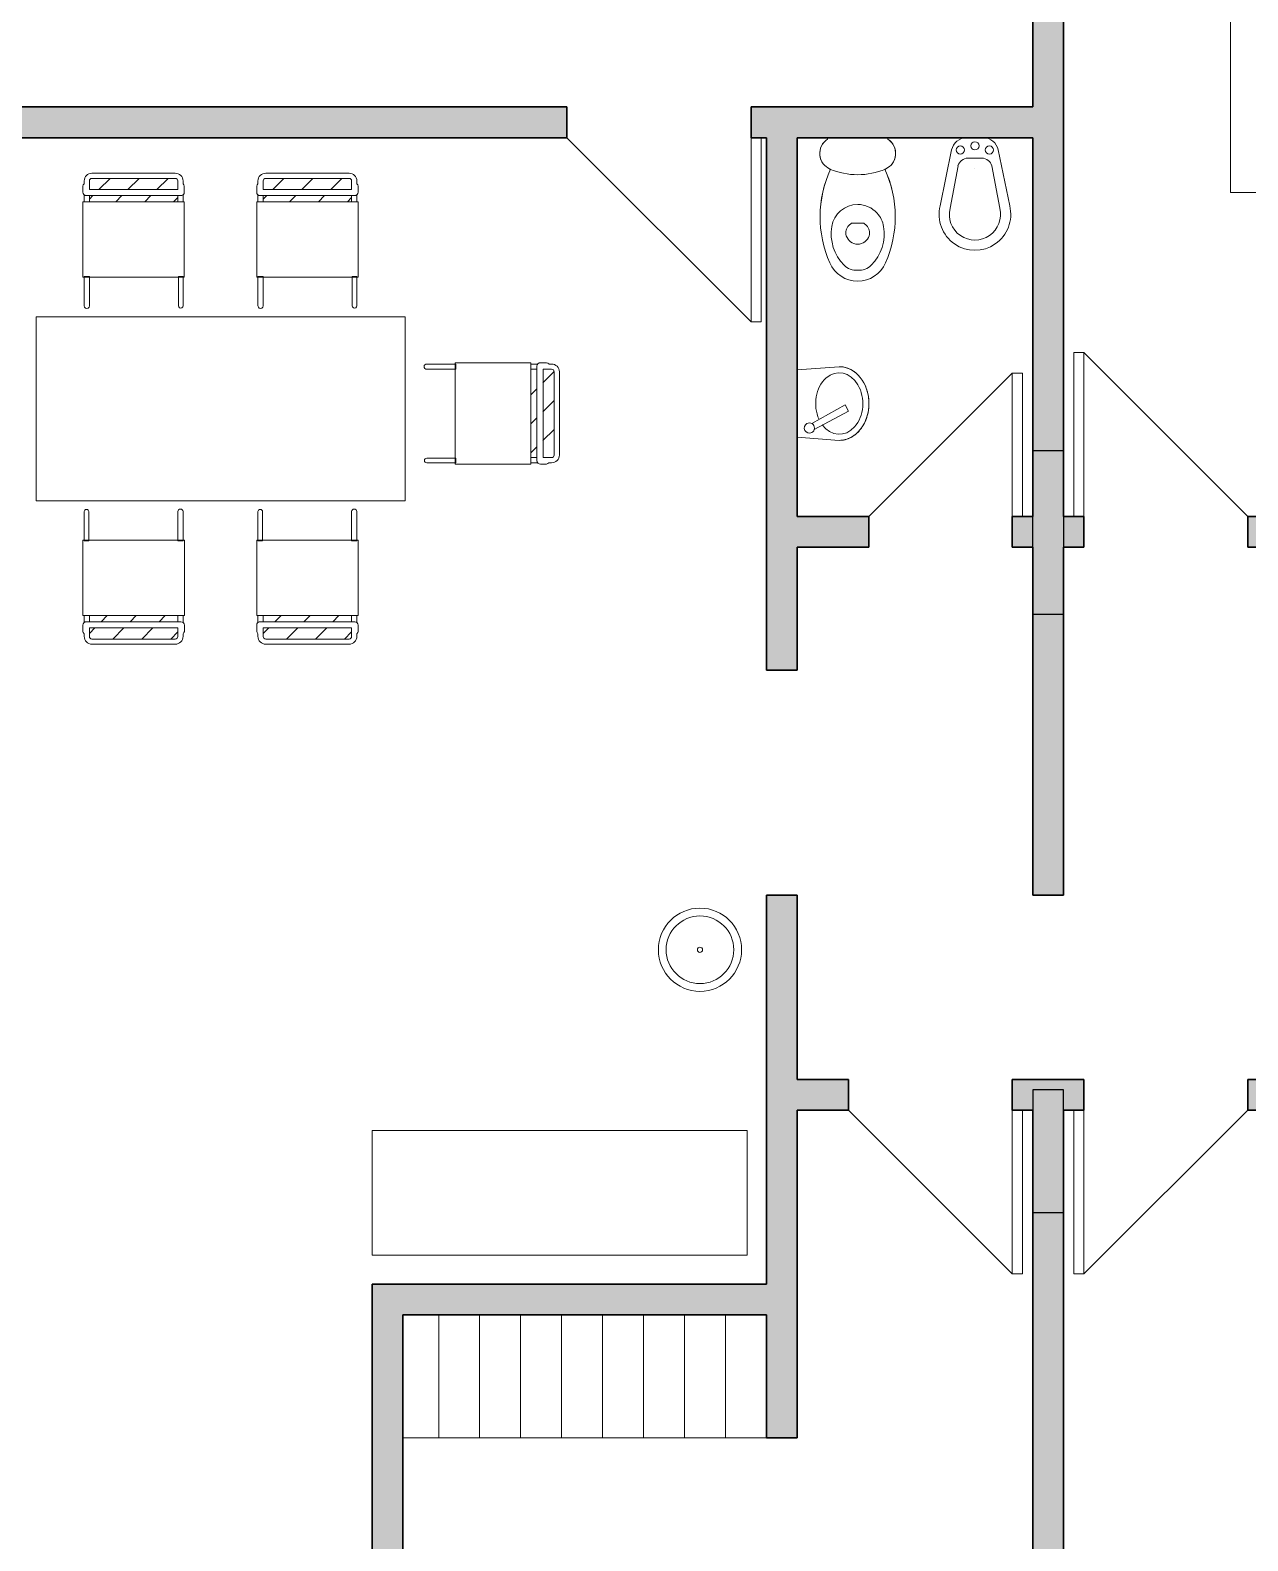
# Model space of a CAD drawing. Header units: metres. Extents: x 42 to 294, y -52 to 32.
# Drawn here: x 67.95 to 73.89, y -15.66 to -8.28 of the extents above; entities that cross this region are included whole.
import ezdxf

# ---------------------------------------------------------------- set-up
doc = ezdxf.new("R2010")
doc.units = ezdxf.units.M
doc.header["$LTSCALE"] = 0.15
doc.layers.get('0').update_dxf_attribs({"lineweight": 20})
for name, color, linetype, lineweight in [('A-DOORSYM', 1, 'Continuous', 9), ('A-FLORPAM', 8, 'Continuous', 9), ('A-WALL', 2, 'Continuous', 30), ('E-LITEEQM', 4, 'Continuous', 9), ('I-DETLFUM', 2, 'Continuous', 9), ('P-SANRFIM', 6, 'Continuous', 9)]:
    doc.layers.add(name, color=color, linetype=linetype, lineweight=lineweight)
doc.layers.add('Hatch', color=8, linetype='Continuous')
doc.layers.add('MUROS', color=11, linetype='Continuous')
pattern_1 = [(45, (71.28065, -13.41981), (-0.0707107, 0.0707107), [])]

# ---------------------------------------------------------------- blocks, each defined once
blk = doc.blocks.new('Puerta de 1 hoja - 90 x 210 cm-89-04 Tercer piso')
at = {"layer": 'A-DOORSYM', "lineweight": 13}
for p, q in [((0.7169, -0.975), (-0.1831, -0.075)), ((0.7169, -0.975), (-0.1831, -0.075)), ((0.7169, -0.075), (0.7169, -0.975))]:
    blk.add_line(p, q, dxfattribs=at)
blk = doc.blocks.new('Puerta de 1 hoja - 70x210 cm-114-04 Tercer piso')
at = {"layer": 'A-DOORSYM', "lineweight": 13}
for p, q in [((0.6169, 0.775), (-0.0831, 0.075)), ((0.6169, 0.775), (-0.0831, 0.075)), ((0.6169, 0.075), (0.6169, 0.775))]:
    blk.add_line(p, q, dxfattribs=at)
blk = doc.blocks.new('Puerta de 1 hoja - 80 x 210 cm-113-04 Tercer piso')
at = {"layer": 'A-DOORSYM', "lineweight": 13}
for p, q in [((0.6669, -0.875), (-0.1331, -0.075)), ((0.6669, -0.875), (-0.1331, -0.075)), ((0.6669, -0.075), (0.6669, -0.875))]:
    blk.add_line(p, q, dxfattribs=at)
blk = doc.blocks.new('Puerta de 1 hoja - 80 x 210 cm-84-04 Tercer piso')
at = {"layer": 'A-DOORSYM', "lineweight": 13}
for p, q in [((0.6669, 0.875), (-0.1331, 0.075)), ((0.6669, 0.875), (-0.1331, 0.075)), ((0.6669, 0.075), (0.6669, 0.875))]:
    blk.add_line(p, q, dxfattribs=at)
blk = doc.blocks.new('Puerta de 1 hoja - 80 x 210 cm-75-04 Tercer piso')
at = {"layer": 'A-DOORSYM', "lineweight": 13}
for p, q in [((0.6669, -0.875), (-0.1331, -0.075)), ((0.6669, -0.875), (-0.1331, -0.075)), ((0.6669, -0.075), (0.6669, -0.875))]:
    blk.add_line(p, q, dxfattribs=at)
blk = doc.blocks.new('WC w Cistern _5_ - 540 x 360mm-46-04 Tercer piso')
at = {"layer": 'P-SANRFIM'}
for p, q in [((-0.1469, -0.0015), (-0.1469, -0.0089)), ((-0.1469, -0.0015), (-0.1469, -0.0089)), ((0.1469, -0.0089), (0.1469, -0.0015)), ((0.1469, -0.0089), (0.1469, -0.0015)), ((-0.0431, -0.4306), (-0.0308, -0.4182)), ((-0.0308, -0.4182), (0.0308, -0.4182)), ((0.0308, -0.4182), (0.0431, -0.4306))]:
    blk.add_line(p, q, dxfattribs=at)
for centre, radius, start, end in [((-0.1028, -0.0787), 0.0825, 122.27446, 248.81924), ((-0.1028, -0.0787), 0.0825, 122.27446, 246.87823), ((0.1028, -0.0787), 0.0825, 291.18076, 57.72554), ((0.1028, -0.0787), 0.0825, 293.12177, 57.72554), ((0.375, -0.3882), 0.5584, 155.35449, 203.79689), ((0.375, -0.3882), 0.5584, 155.39027, 203.79689), ((0, 0.1621), 0.3443, 246.87823, 293.12177), ((-0.375, -0.3882), 0.5584, 336.20311, 24.64551), ((-0.375, -0.3882), 0.5584, 336.20311, 24.60973), ((0, -0.4559), 0.1282, 89.99847, 170.90608), ((0, -0.4559), 0.1282, 42.44528, 90.00153), ((0.0905, -0.4704), 0.2199, 170.90608, 224.39736), ((-0.0078, -0.4659), 0.05, 135, 197.18646), ((0.0078, -0.4659), 0.05, 342.81705, 45), ((-0.0905, -0.4704), 0.2199, 315.60264, 9.09392), ((0, -0.4559), 0.1282, 9.09392, 42.44528), ((0, -0.4635), 0.0581, 197.18646, 342.81705), ((0.0014, -0.553), 0.15, 203.79689, 269.46886), ((0.0014, -0.553), 0.15, 203.79689, 269.46886), ((-0.0083, -0.5671), 0.0816, 224.39736, 275.83548), ((-0.0014, -0.553), 0.15, 270.53114, 336.20311), ((-0.0014, -0.553), 0.15, 270.53114, 336.20311), ((0.0083, -0.5671), 0.0816, 264.16452, 315.60264)]:
    blk.add_arc(centre, radius, start, end, dxfattribs=at)
blk = doc.blocks.new('Basin - Small - Basin - Small-45-04 Tercer piso')
at = {"layer": 'P-SANRFIM'}
for p, q in [((0.0071, 0.2333), (0.0377, 0.2503)), ((0.0973, 0.0706), (0.0071, 0.2333)), ((0.0377, 0.2503), (0.1268, 0.083)), ((-0.18, 0.205), (-0.165, 0)), ((-0.165, 0), (-0.18, 0.205)), ((0.165, 0), (0.18, 0.205)), ((0.18, 0.205), (0.165, 0)), ((-0.165, 0), (0.165, 0)), ((0.165, 0), (-0.165, 0))]:
    blk.add_line(p, q, dxfattribs=at)
for start, end in [(28, 208), (208, 28)]:
    blk.add_arc((0.1195, 0.059), 0.025, start, end, dxfattribs=at)
for major_axis, ratio, start_param, end_param in [((-0.18, 0), 0.805556, 3.141593, 6.283185), ((0.15, 0), 0.766667, 5.476019, 11.537553)]:
    blk.add_ellipse((0, 0.205), major_axis=major_axis, ratio=ratio, start_param=start_param, end_param=end_param, dxfattribs=at)
at = {"layer": 'P-SANRFIM', "start_tangent": (-0.003421, 0.999994), "end_tangent": (-0.003421, -0.999994)}
blk.add_spline([(0.18, 0.205), (0.1788, 0.2213), (0.1755, 0.2373), (0.1699, 0.2529), (0.1663, 0.2605), (0.1622, 0.2679), (0.1576, 0.2751), (0.1524, 0.2821), (0.1468, 0.2889), (0.1407, 0.2954), (0.1342, 0.3016), (0.1273, 0.3075), (0.1199, 0.3131), (0.1122, 0.3184), (0.1042, 0.3232), (0.0958, 0.3278), (0.087, 0.3319), (0.0781, 0.3356), (0.0689, 0.3389), (0.0594, 0.3419), (0.0498, 0.3443), (0.0401, 0.3464), (0.0302, 0.3479), (0.0202, 0.3491), (0.0101, 0.3498), (0, 0.35), (-0.0101, 0.3498), (-0.0202, 0.3491), (-0.0302, 0.3479), (-0.0401, 0.3464), (-0.0546, 0.3432), (-0.0689, 0.3389), (-0.0826, 0.3338), (-0.0958, 0.3278), (-0.1083, 0.3208), (-0.1199, 0.3131), (-0.1308, 0.3046), (-0.1407, 0.2954), (-0.1496, 0.2856), (-0.1576, 0.2751), (-0.1643, 0.2642), (-0.1699, 0.2529), (-0.1743, 0.2412), (-0.1774, 0.2294), (-0.18, 0.205)], degree=3, dxfattribs=at)
blk = doc.blocks.new('Puerta de 1 hoja - 90 x 210 cm-70-02 Primer piso')
at = {"layer": 'A-DOORSYM', "lineweight": 13}
for p, q in [((0.7169, -0.975), (-0.1831, -0.075)), ((0.7169, -0.975), (-0.1831, -0.075)), ((0.7169, -0.075), (0.7169, -0.975))]:
    blk.add_line(p, q, dxfattribs=at)
blk = doc.blocks.new('Puerta de 1 hoja - 70x210 cm-65-02 Primer piso')
at = {"layer": 'A-DOORSYM', "lineweight": 13}
for p, q in [((0.6169, 0.775), (-0.0831, 0.075)), ((0.6169, 0.775), (-0.0831, 0.075)), ((0.6169, 0.075), (0.6169, 0.775))]:
    blk.add_line(p, q, dxfattribs=at)
blk = doc.blocks.new('Puerta de 1 hoja - 80 x 210 cm-64-02 Primer piso')
at = {"layer": 'A-DOORSYM', "lineweight": 13}
for p, q in [((0.6669, -0.875), (-0.1331, -0.075)), ((0.6669, -0.875), (-0.1331, -0.075)), ((0.6669, -0.075), (0.6669, -0.875))]:
    blk.add_line(p, q, dxfattribs=at)
blk = doc.blocks.new('Puerta de 1 hoja - 80 x 210 cm-63-02 Primer piso')
at = {"layer": 'A-DOORSYM', "lineweight": 13}
for p, q in [((0.6669, 0.875), (-0.1331, 0.075)), ((0.6669, 0.875), (-0.1331, 0.075)), ((0.6669, 0.075), (0.6669, 0.875))]:
    blk.add_line(p, q, dxfattribs=at)
blk = doc.blocks.new('Puerta de 1 hoja - 80 x 210 cm-11-02 Primer piso')
at = {"layer": 'A-DOORSYM', "lineweight": 13}
for p, q in [((0.6669, -0.875), (-0.1331, -0.075)), ((0.6669, -0.875), (-0.1331, -0.075)), ((0.6669, -0.075), (0.6669, -0.875))]:
    blk.add_line(p, q, dxfattribs=at)
blk = doc.blocks.new('Table - Dining _1_ - 900 x 1800mm-78-02 Primer piso')
at = {"layer": 'I-DETLFUM'}
for p, q in [((0.9183, 0.5452), (-0.8817, 0.5452)), ((-0.8817, 0.5452), (-0.8817, -0.3548)), ((-0.8817, -0.3548), (-0.8817, 0.5452)), ((-0.8817, 0.5452), (0.9183, 0.5452)), ((0.9183, -0.3548), (0.9183, 0.5452)), ((0.9183, 0.5452), (0.9183, -0.3548)), ((-0.8817, -0.3548), (0.9183, -0.3548)), ((0.9183, -0.3548), (-0.8817, -0.3548))]:
    blk.add_line(p, q, dxfattribs=at)
blk = doc.blocks.new('Chair - Kinder - Chair - Kinder-79-02 Primer piso')
at = {"layer": 'I-DETLFUM'}
for p, q in [((-0.2516, 0.3459), (-0.2516, 0.2032)), ((-0.2295, 0.2032), (-0.2295, 0.3459)), ((0.2056, 0.3459), (0.2056, 0.2032)), ((0.231, 0.2032), (0.231, 0.3459)), ((0.2374, 0.2062), (-0.2579, 0.2062)), ((-0.2579, 0.2062), (-0.2579, -0.1621)), ((-0.2516, 0.2032), (-0.2295, 0.2032)), ((0.2056, 0.2032), (0.231, 0.2032)), ((0.2374, -0.1621), (0.2374, 0.2062)), ((-0.2579, -0.1621), (0.2374, -0.1621)), ((-0.2579, -0.2093), (-0.2579, -0.2391)), ((-0.2262, -0.1621), (-0.2516, -0.1621)), ((-0.2516, -0.1621), (-0.2516, -0.196)), ((0.2209, -0.1922), (-0.2414, -0.1922)), ((-0.2407, -0.1921), (-0.2306, -0.1922)), ((-0.2262, -0.1922), (-0.2262, -0.1621)), ((0.231, -0.1621), (0.2056, -0.1621)), ((0.2056, -0.1621), (0.2056, -0.1922)), ((0.231, -0.196), (0.231, -0.1621)), ((0.2374, -0.2391), (0.2374, -0.2093)), ((-0.2516, -0.2504), (-0.2516, -0.2637)), ((-0.2262, -0.222), (0.2056, -0.222)), ((-0.2262, -0.2637), (-0.2262, -0.222)), ((0.1929, -0.2764), (-0.2135, -0.2764)), ((0.2056, -0.222), (0.2056, -0.2637)), ((0.231, -0.2637), (0.231, -0.2504)), ((-0.2135, -0.3018), (0.1929, -0.3018))]:
    blk.add_line(p, q, dxfattribs=at)
for centre, radius, start, end in [((-0.2405, 0.3459), 0.0111, 360, 180), ((0.2183, 0.3459), 0.0127, 360, 180), ((-0.2408, -0.2093), 0.0171, 92.12676, 180), ((-0.2408, -0.2093), 0.0171, 89.54652, 128.9719), ((0.2203, -0.2093), 0.0171, 360, 87.87324), ((0.2203, -0.2093), 0.0171, 51.0281, 87.87324), ((-0.239, -0.2359), 0.0192, 189.54628, 229.07642), ((-0.2135, -0.2637), 0.0381, 180, 270), ((-0.2135, -0.2637), 0.0127, 180, 270), ((0.1929, -0.2637), 0.0381, 270, 360), ((0.1929, -0.2637), 0.0127, 270, 360), ((0.2185, -0.2359), 0.0192, 310.92358, 350.45372)]:
    blk.add_arc(centre, radius, start, end, dxfattribs=at)
blk = doc.blocks.new('Chair - Kinder - Chair - Kinder-80-02 Primer piso')
at = {"layer": 'I-DETLFUM'}
for p, q in [((-0.2516, 0.3459), (-0.2516, 0.2032)), ((-0.2295, 0.2032), (-0.2295, 0.3459)), ((0.2056, 0.3459), (0.2056, 0.2032)), ((0.231, 0.2032), (0.231, 0.3459)), ((0.2374, 0.2062), (-0.2579, 0.2062)), ((-0.2579, 0.2062), (-0.2579, -0.1621)), ((-0.2516, 0.2032), (-0.2295, 0.2032)), ((0.2056, 0.2032), (0.231, 0.2032)), ((0.2374, -0.1621), (0.2374, 0.2062)), ((-0.2579, -0.1621), (0.2374, -0.1621)), ((-0.2579, -0.2093), (-0.2579, -0.2391)), ((-0.2262, -0.1621), (-0.2516, -0.1621)), ((-0.2516, -0.1621), (-0.2516, -0.196)), ((0.2209, -0.1922), (-0.2414, -0.1922)), ((-0.2407, -0.1921), (-0.2306, -0.1922)), ((-0.2262, -0.1922), (-0.2262, -0.1621)), ((0.231, -0.1621), (0.2056, -0.1621)), ((0.2056, -0.1621), (0.2056, -0.1922)), ((0.231, -0.196), (0.231, -0.1621)), ((0.2374, -0.2391), (0.2374, -0.2093)), ((-0.2516, -0.2504), (-0.2516, -0.2637)), ((-0.2262, -0.222), (0.2056, -0.222)), ((-0.2262, -0.2637), (-0.2262, -0.222)), ((0.1929, -0.2764), (-0.2135, -0.2764)), ((0.2056, -0.222), (0.2056, -0.2637)), ((0.231, -0.2637), (0.231, -0.2504)), ((-0.2135, -0.3018), (0.1929, -0.3018))]:
    blk.add_line(p, q, dxfattribs=at)
for centre, radius, start, end in [((-0.2405, 0.3459), 0.0111, 360, 180), ((0.2183, 0.3459), 0.0127, 360, 180), ((-0.2408, -0.2093), 0.0171, 92.12676, 180), ((-0.2408, -0.2093), 0.0171, 89.54652, 128.9719), ((0.2203, -0.2093), 0.0171, 360, 87.87324), ((0.2203, -0.2093), 0.0171, 51.0281, 87.87324), ((-0.239, -0.2359), 0.0192, 189.54628, 229.07642), ((-0.2135, -0.2637), 0.0381, 180, 270), ((-0.2135, -0.2637), 0.0127, 180, 270), ((0.1929, -0.2637), 0.0381, 270, 360), ((0.1929, -0.2637), 0.0127, 270, 360), ((0.2185, -0.2359), 0.0192, 310.92358, 350.45372)]:
    blk.add_arc(centre, radius, start, end, dxfattribs=at)
blk = doc.blocks.new('Chair - Kinder - Chair - Kinder-81-02 Primer piso')
at = {"layer": 'I-DETLFUM'}
for p, q in [((-0.2516, 0.3459), (-0.2516, 0.2032)), ((-0.2295, 0.2032), (-0.2295, 0.3459)), ((0.2056, 0.3459), (0.2056, 0.2032)), ((0.231, 0.2032), (0.231, 0.3459)), ((0.2374, 0.2062), (-0.2579, 0.2062)), ((-0.2579, 0.2062), (-0.2579, -0.1621)), ((-0.2516, 0.2032), (-0.2295, 0.2032)), ((0.2056, 0.2032), (0.231, 0.2032)), ((0.2374, -0.1621), (0.2374, 0.2062)), ((-0.2579, -0.1621), (0.2374, -0.1621)), ((-0.2579, -0.2093), (-0.2579, -0.2391)), ((-0.2262, -0.1621), (-0.2516, -0.1621)), ((-0.2516, -0.1621), (-0.2516, -0.196)), ((0.2209, -0.1922), (-0.2414, -0.1922)), ((-0.2407, -0.1921), (-0.2306, -0.1922)), ((-0.2262, -0.1922), (-0.2262, -0.1621)), ((0.231, -0.1621), (0.2056, -0.1621)), ((0.2056, -0.1621), (0.2056, -0.1922)), ((0.231, -0.196), (0.231, -0.1621)), ((0.2374, -0.2391), (0.2374, -0.2093)), ((-0.2516, -0.2504), (-0.2516, -0.2637)), ((-0.2262, -0.222), (0.2056, -0.222)), ((-0.2262, -0.2637), (-0.2262, -0.222)), ((0.1929, -0.2764), (-0.2135, -0.2764)), ((0.2056, -0.222), (0.2056, -0.2637)), ((0.231, -0.2637), (0.231, -0.2504)), ((-0.2135, -0.3018), (0.1929, -0.3018))]:
    blk.add_line(p, q, dxfattribs=at)
for centre, radius, start, end in [((-0.2405, 0.3459), 0.0111, 360, 180), ((0.2183, 0.3459), 0.0127, 360, 180), ((-0.2408, -0.2093), 0.0171, 92.12676, 180), ((-0.2408, -0.2093), 0.0171, 89.54652, 128.9719), ((0.2203, -0.2093), 0.0171, 360, 87.87324), ((0.2203, -0.2093), 0.0171, 51.0281, 87.87324), ((-0.239, -0.2359), 0.0192, 189.54628, 229.07642), ((-0.2135, -0.2637), 0.0381, 180, 270), ((-0.2135, -0.2637), 0.0127, 180, 270), ((0.1929, -0.2637), 0.0381, 270, 360), ((0.1929, -0.2637), 0.0127, 270, 360), ((0.2185, -0.2359), 0.0192, 310.92358, 350.45372)]:
    blk.add_arc(centre, radius, start, end, dxfattribs=at)
blk = doc.blocks.new('Chair - Kinder - Chair - Kinder-82-02 Primer piso')
at = {"layer": 'I-DETLFUM'}
for p, q in [((-0.2516, 0.3459), (-0.2516, 0.2032)), ((-0.2295, 0.2032), (-0.2295, 0.3459)), ((0.2056, 0.3459), (0.2056, 0.2032)), ((0.231, 0.2032), (0.231, 0.3459)), ((0.2374, 0.2062), (-0.2579, 0.2062)), ((-0.2579, 0.2062), (-0.2579, -0.1621)), ((-0.2516, 0.2032), (-0.2295, 0.2032)), ((0.2056, 0.2032), (0.231, 0.2032)), ((0.2374, -0.1621), (0.2374, 0.2062)), ((-0.2579, -0.1621), (0.2374, -0.1621)), ((-0.2579, -0.2093), (-0.2579, -0.2391)), ((-0.2262, -0.1621), (-0.2516, -0.1621)), ((-0.2516, -0.1621), (-0.2516, -0.196)), ((0.2209, -0.1922), (-0.2414, -0.1922)), ((-0.2407, -0.1921), (-0.2306, -0.1922)), ((-0.2262, -0.1922), (-0.2262, -0.1621)), ((0.231, -0.1621), (0.2056, -0.1621)), ((0.2056, -0.1621), (0.2056, -0.1922)), ((0.231, -0.196), (0.231, -0.1621)), ((0.2374, -0.2391), (0.2374, -0.2093)), ((-0.2516, -0.2504), (-0.2516, -0.2637)), ((-0.2262, -0.222), (0.2056, -0.222)), ((-0.2262, -0.2637), (-0.2262, -0.222)), ((0.1929, -0.2764), (-0.2135, -0.2764)), ((0.2056, -0.222), (0.2056, -0.2637)), ((0.231, -0.2637), (0.231, -0.2504)), ((-0.2135, -0.3018), (0.1929, -0.3018))]:
    blk.add_line(p, q, dxfattribs=at)
for centre, radius, start, end in [((-0.2405, 0.3459), 0.0111, 360, 180), ((0.2183, 0.3459), 0.0127, 360, 180), ((-0.2408, -0.2093), 0.0171, 92.12676, 180), ((-0.2408, -0.2093), 0.0171, 89.54652, 128.9719), ((0.2203, -0.2093), 0.0171, 360, 87.87324), ((0.2203, -0.2093), 0.0171, 51.0281, 87.87324), ((-0.239, -0.2359), 0.0192, 189.54628, 229.07642), ((-0.2135, -0.2637), 0.0381, 180, 270), ((-0.2135, -0.2637), 0.0127, 180, 270), ((0.1929, -0.2637), 0.0381, 270, 360), ((0.1929, -0.2637), 0.0127, 270, 360), ((0.2185, -0.2359), 0.0192, 310.92358, 350.45372)]:
    blk.add_arc(centre, radius, start, end, dxfattribs=at)
blk = doc.blocks.new('Chair - Kinder - Chair - Kinder-83-02 Primer piso')
at = {"layer": 'I-DETLFUM'}
for p, q in [((-0.2516, 0.3459), (-0.2516, 0.2032)), ((-0.2295, 0.2032), (-0.2295, 0.3459)), ((0.2056, 0.3459), (0.2056, 0.2032)), ((0.231, 0.2032), (0.231, 0.3459)), ((0.2374, 0.2062), (-0.2579, 0.2062)), ((-0.2579, 0.2062), (-0.2579, -0.1621)), ((-0.2516, 0.2032), (-0.2295, 0.2032)), ((0.2056, 0.2032), (0.231, 0.2032)), ((0.2374, -0.1621), (0.2374, 0.2062)), ((-0.2579, -0.1621), (0.2374, -0.1621)), ((-0.2579, -0.2093), (-0.2579, -0.2391)), ((-0.2262, -0.1621), (-0.2516, -0.1621)), ((-0.2516, -0.1621), (-0.2516, -0.196)), ((0.2209, -0.1922), (-0.2414, -0.1922)), ((-0.2407, -0.1921), (-0.2306, -0.1922)), ((-0.2262, -0.1922), (-0.2262, -0.1621)), ((0.231, -0.1621), (0.2056, -0.1621)), ((0.2056, -0.1621), (0.2056, -0.1922)), ((0.231, -0.196), (0.231, -0.1621)), ((0.2374, -0.2391), (0.2374, -0.2093)), ((-0.2516, -0.2504), (-0.2516, -0.2637)), ((-0.2262, -0.222), (0.2056, -0.222)), ((-0.2262, -0.2637), (-0.2262, -0.222)), ((0.1929, -0.2764), (-0.2135, -0.2764)), ((0.2056, -0.222), (0.2056, -0.2637)), ((0.231, -0.2637), (0.231, -0.2504)), ((-0.2135, -0.3018), (0.1929, -0.3018))]:
    blk.add_line(p, q, dxfattribs=at)
for centre, radius, start, end in [((-0.2405, 0.3459), 0.0111, 360, 180), ((0.2183, 0.3459), 0.0127, 360, 180), ((-0.2408, -0.2093), 0.0171, 92.12676, 180), ((-0.2408, -0.2093), 0.0171, 89.54652, 128.9719), ((0.2203, -0.2093), 0.0171, 360, 87.87324), ((0.2203, -0.2093), 0.0171, 51.0281, 87.87324), ((-0.239, -0.2359), 0.0192, 189.54628, 229.07642), ((-0.2135, -0.2637), 0.0381, 180, 270), ((-0.2135, -0.2637), 0.0127, 180, 270), ((0.1929, -0.2637), 0.0381, 270, 360), ((0.1929, -0.2637), 0.0127, 270, 360), ((0.2185, -0.2359), 0.0192, 310.92358, 350.45372)]:
    blk.add_arc(centre, radius, start, end, dxfattribs=at)
blk = doc.blocks.new('M_Entertainment center - 1830 x 1830 x 0610mm-88-02 Primer piso')
at = {"layer": 'I-DETLFUM'}
for p, q in [((0.915, -0.1014), (-0.915, -0.1014)), ((-0.915, -0.1014), (-0.915, -0.7114)), ((0.915, -0.7114), (0.915, -0.1014)), ((-0.915, -0.7114), (0.915, -0.7114))]:
    blk.add_line(p, q, dxfattribs=at)
blk = doc.blocks.new('Bed _3_ - 0965 x 1905mm - Twin-89-02 Primer piso')
at = {"layer": 'I-DETLFUM'}
for p, q in [((0.754, 0.9069), (-0.211, 0.9069)), ((-0.211, 0.9069), (-0.211, -0.9981)), ((-0.211, 0.9069), (-0.211, -0.9981)), ((-0.211, 0.9069), (0.754, 0.9069)), ((0.754, -0.9981), (0.754, 0.9069)), ((0.754, 0.9069), (0.754, -0.9981)), ((-0.1348, 0.8561), (-0.1348, 0.6021)), ((-0.1348, 0.8561), (0.6778, 0.8561)), ((0.6778, 0.8561), (0.6778, 0.6021)), ((0.754, 0.6021), (-0.211, 0.3842)), ((-0.1348, 0.6021), (0.6778, 0.6021)), ((-0.211, -0.9981), (0.754, -0.9981)), ((-0.211, -0.9981), (0.754, -0.9981))]:
    blk.add_line(p, q, dxfattribs=at)
blk = doc.blocks.new('Floor Lamp _5_ - 100 watt Incandescent-92-02 Primer piso')
at = {"layer": 'E-LITEEQM'}
for radius, start, end in [(0.2032, 0, 180), (0.2032, 360, 180), (0.1651, 360, 180), (0.2032, 180, 0), (0.2032, 180, 360), (0.1651, 180, 360), (0.0127, 360, 180), (0.0127, 180, 360)]:
    blk.add_arc((0, 0), radius, start, end, dxfattribs=at)

msp = doc.modelspace()

# ---------------------------------------------------------------- hatches: boundary and pattern name
at = {"layer": 'A-FLORPAM'}
h = msp.add_hatch(dxfattribs=at)
h.set_pattern_fill('FP1_1', color=256, style=0, pattern_type=2)
h.set_pattern_definition(pattern_1)
edge = h.paths.add_edge_path(flags=0)
edge.add_line((68.2373, -9.0623), (68.6691, -9.0623))
edge.add_line((68.6691, -9.0623), (68.6691, -9.0205))
edge.add_arc((68.6564, -9.0205), 0.0127, 0, 90)
edge.add_line((68.6564, -9.0078), (68.25, -9.0078))
edge.add_arc((68.25, -9.0205), 0.0127, 90, 180)
edge.add_line((68.2373, -9.0205), (68.2373, -9.0623))
h = msp.add_hatch(dxfattribs=at)
h.set_pattern_fill('FP1_1', color=256, style=0, pattern_type=2)
h.set_pattern_definition(pattern_1)
edge = h.paths.add_edge_path(flags=0)
edge.add_line((69.0859, -9.0623), (69.5177, -9.0623))
edge.add_line((69.5177, -9.0623), (69.5177, -9.0205))
edge.add_arc((69.505, -9.0205), 0.0127, 0, 90)
edge.add_line((69.505, -9.0078), (69.0986, -9.0078))
edge.add_arc((69.0986, -9.0205), 0.0127, 90, 180)
edge.add_line((69.0859, -9.0205), (69.0859, -9.0623))
h = msp.add_hatch(dxfattribs=at)
h.set_pattern_fill('FP1_1', color=256, style=0, pattern_type=2)
h.set_pattern_definition(pattern_1)
h.paths.add_polyline_path([(68.6691, -9.1221), (68.6691, -9.092), (68.2373, -9.092), (68.2373, -9.1221)], flags=0)
h = msp.add_hatch(dxfattribs=at)
h.set_pattern_fill('FP1_1', color=256, style=0, pattern_type=2)
h.set_pattern_definition(pattern_1)
h.paths.add_polyline_path([(69.5177, -9.1221), (69.5177, -9.092), (69.0859, -9.092), (69.0859, -9.1221)], flags=0)
h = msp.add_hatch(dxfattribs=at)
h.set_pattern_fill('FP1_1', color=256, style=0, pattern_type=2)
h.set_pattern_definition(pattern_1)
h.paths.add_polyline_path([(70.3921, -10.3716), (70.4222, -10.3716), (70.4222, -9.9398), (70.3921, -9.9398)], flags=0)
h = msp.add_hatch(dxfattribs=at)
h.set_pattern_fill('FP1_1', color=256, style=0, pattern_type=2)
h.set_pattern_definition(pattern_1)
edge = h.paths.add_edge_path(flags=0)
edge.add_line((70.4519, -9.9398), (70.4519, -10.3716))
edge.add_line((70.4519, -10.3716), (70.4937, -10.3716))
edge.add_arc((70.4937, -10.3589), 0.0127, 270, 360)
edge.add_line((70.5064, -10.3589), (70.5064, -9.9525))
edge.add_arc((70.4937, -9.9525), 0.0127, 360, 450)
edge.add_line((70.4937, -9.9398), (70.4519, -9.9398))
h = msp.add_hatch(dxfattribs=at)
h.set_pattern_fill('FP1_1', color=256, style=0, pattern_type=2)
h.set_pattern_definition(pattern_1)
h.paths.add_polyline_path([(68.2373, -11.1434), (68.2373, -11.1735), (68.6691, -11.1735), (68.6691, -11.1434)], flags=0)
h = msp.add_hatch(dxfattribs=at)
h.set_pattern_fill('FP1_1', color=256, style=0, pattern_type=2)
h.set_pattern_definition(pattern_1)
edge = h.paths.add_edge_path(flags=0)
edge.add_line((68.6691, -11.2033), (68.2373, -11.2033))
edge.add_line((68.2373, -11.2033), (68.2373, -11.245))
edge.add_arc((68.25, -11.245), 0.0127, 180, 270)
edge.add_line((68.25, -11.2577), (68.6564, -11.2577))
edge.add_arc((68.6564, -11.245), 0.0127, 270, 360)
edge.add_line((68.6691, -11.245), (68.6691, -11.2033))
h = msp.add_hatch(dxfattribs=at)
h.set_pattern_fill('FP1_1', color=256, style=0, pattern_type=2)
h.set_pattern_definition(pattern_1)
edge = h.paths.add_edge_path(flags=0)
edge.add_line((69.5177, -11.2033), (69.0859, -11.2033))
edge.add_line((69.0859, -11.2033), (69.0859, -11.245))
edge.add_arc((69.0986, -11.245), 0.0127, 180, 270)
edge.add_line((69.0986, -11.2577), (69.505, -11.2577))
edge.add_arc((69.505, -11.245), 0.0127, 270, 360)
edge.add_line((69.5177, -11.245), (69.5177, -11.2033))
h = msp.add_hatch(dxfattribs=at)
h.set_pattern_fill('FP1_1', color=256, style=0, pattern_type=2)
h.set_pattern_definition(pattern_1)
h.paths.add_polyline_path([(69.0859, -11.1434), (69.0859, -11.1735), (69.5177, -11.1735), (69.5177, -11.1434)], flags=0)
at = {"layer": 'Hatch'}
msp.add_hatch(color=256, dxfattribs=at).paths.add_polyline_path([(72.8427, -11.1371), (72.9927, -11.1371), (72.9927, -10.3371), (72.8427, -10.3371)])
at = {"layer": 'Hatch', "ltscale": 0.2}
msp.add_hatch(color=256, dxfattribs=at).paths.add_polyline_path([(72.9927, -13.459), (72.8427, -13.459), (72.8427, -14.059), (72.9927, -14.059)])
at = {"layer": 'MUROS'}
h = msp.add_hatch(color=256, dxfattribs=at)
h.paths.add_polyline_path([(72.9927, -7.134), (72.8427, -7.134), (72.8427, -7.8592), (72.8451, -7.8592), (72.8451, -7.9242), (72.8427, -8.659), (71.4677, -8.659), (71.4677, -8.809), (71.5177, -8.809), (71.5427, -8.809), (71.5427, -11.409), (71.6927, -11.409), (71.6927, -10.809), (72.0427, -10.809), (72.0427, -10.659), (71.6927, -10.659), (71.6927, -8.809), (72.8427, -8.809), (72.8427, -10.3371), (72.9927, -10.3371)])
h.paths.add_polyline_path([(76.6927, -10.659), (74.1427, -10.659), (74.1427, -10.059), (73.9927, -10.059), (73.9927, -10.659), (73.8927, -10.659), (73.8927, -10.809), (73.9927, -10.809), (73.9927, -11.609), (74.1427, -11.609), (74.1427, -10.809), (74.1432, -10.809), (75.0427, -10.809), (75.0427, -11.709), (75.1927, -11.709), (75.1927, -10.809), (76.6927, -10.809)])
h.paths.add_polyline_path([(72.8427, -10.659), (72.7427, -10.659), (72.7427, -10.809), (72.8427, -10.809)], flags=17)
h.paths.add_polyline_path([(73.0927, -10.659), (73.0427, -10.659), (72.9927, -10.659), (72.9927, -10.809), (73.0927, -10.809)])
h.paths.add_polyline_path([(77.4927, -9.909), (77.1927, -9.909), (77.1927, -10.659), (77.4927, -10.659)])
h.paths.add_polyline_path([(77.4927, -10.809), (77.1927, -10.809), (77.1927, -12.509), (75.1927, -12.509), (75.1927, -12.409), (75.0427, -12.409), (75.0427, -12.509), (73.9927, -12.509), (73.9927, -13.409), (73.8927, -13.409), (73.8927, -13.559), (74.1427, -13.559), (74.1427, -12.659), (74.1432, -12.659), (75.0427, -12.659), (75.0427, -13.559), (75.1927, -13.559), (75.1927, -12.659), (77.1927, -12.659), (77.1927, -12.6625), (77.1927, -13.459), (77.4927, -13.459)])
h.paths.add_polyline_path([(77.4927, -14.059), (77.1927, -14.059), (77.1927, -14.359), (75.1927, -14.359), (75.1927, -14.259), (75.0427, -14.259), (75.0427, -14.509), (77.1927, -14.509), (77.1927, -14.609), (77.4927, -14.609)])
h = msp.add_hatch(color=256, dxfattribs=at)
h.paths.add_polyline_path([(62.4527, -8.659), (62.2177, -8.659), (62.2177, -8.809), (62.4527, -8.809)])
h.paths.add_polyline_path([(63.713, -8.659), (63.5027, -8.659), (63.5027, -8.809), (63.713, -8.809)])
h.paths.add_polyline_path([(64.1027, -8.659), (63.8677, -8.659), (63.8677, -8.809), (64.1027, -8.809)])
h.paths.add_polyline_path([(65.363, -8.659), (65.1527, -8.659), (65.1527, -8.809), (65.363, -8.809)])
h.paths.add_polyline_path([(70.5677, -8.659), (65.5177, -8.659), (65.5177, -8.809), (66.2027, -8.809), (66.2027, -10.309), (65.5177, -10.309), (65.5177, -10.459), (66.913, -10.459), (66.913, -10.309), (66.3027, -10.309), (66.3027, -9.609), (66.9177, -9.609), (66.9177, -9.859), (67.0677, -9.859), (67.0677, -8.809), (70.5677, -8.809)])
h.paths.add_polyline_path([(66.3027, -8.809), (66.9177, -8.809), (66.9177, -9.509), (66.3027, -9.509)], flags=16)
h.paths.add_polyline_path([(67.0677, -10.459), (66.9177, -10.459), (66.9177, -11.209), (67.0677, -11.209)])
h.paths.add_polyline_path([(67.0677, -12.209), (66.0677, -12.209), (66.0677, -12.359), (66.9177, -12.359), (66.9177, -13.359), (67.0677, -13.359)])
h.paths.add_polyline_path([(62.063, -9.709), (61.3994, -9.709), (61.3994, -9.859), (62.063, -9.859)])
h.paths.add_polyline_path([(61.3994, -9.709), (61.1177, -9.709), (61.1177, -8.809), (61.3994, -8.809), (61.3994, -8.659), (60.9177, -8.659), (60.9177, -8.809), (60.9677, -8.809), (60.9677, -9.859), (61.3994, -9.859)])
h.paths.add_polyline_path([(62.063, -8.659), (61.3994, -8.659), (61.3994, -8.809), (62.063, -8.809)])
for points in [[(72.9927, -11.1371), (72.8427, -11.1371), (72.8427, -12.509), (72.9927, -12.509)], [(71.6927, -13.559), (71.9427, -13.559), (71.9427, -13.409), (71.6927, -13.409), (71.6927, -12.509), (71.5427, -12.509), (71.5427, -14.409), (69.6177, -14.409), (69.6177, -15.9583), (69.6182, -15.9583), (69.6182, -17.114), (69.6177, -17.114), (69.6177, -18.6491), (69.7677, -18.6491), (69.7677, -14.559), (71.5427, -14.559), (71.5427, -15.159), (71.6927, -15.159)]]:
    msp.add_hatch(color=256, dxfattribs=at).paths.add_polyline_path(points)
h = msp.add_hatch(color=256, dxfattribs=at)
h.paths.add_polyline_path([(77.4927, -15.209), (77.1927, -15.209), (77.1927, -15.909), (74.1427, -15.909), (74.1427, -15.309), (73.9927, -15.309), (73.9927, -16.059), (77.1927, -16.059), (77.1927, -16.859), (77.4927, -16.859)])
h.paths.add_polyline_path([(78.5927, -15.959), (77.4927, -15.959), (77.4927, -16.059), (78.4927, -16.059), (78.4927, -18.6491), (78.5927, -18.6491)])
h.paths.add_polyline_path([(78.5927, -18.6491), (78.4927, -18.6491), (78.4927, -20.859), (65.6677, -20.859), (65.6677, -19.859), (65.5677, -19.859), (65.5677, -20.959), (78.5927, -20.959)])
h.paths.add_polyline_path([(72.9927, -14.059), (72.8427, -14.059), (72.8427, -18.6491), (72.9927, -18.6491)])
h.paths.add_polyline_path([(73.0927, -13.409), (72.7427, -13.409), (72.7427, -13.559), (72.7927, -13.559), (72.8427, -13.559), (72.8427, -13.459), (72.9927, -13.459), (72.9927, -13.559), (73.0927, -13.559)])

# ---------------------------------------------------------------- linework, layer by layer
for p, q in [((69.9427, -15.159), (69.9427, -14.559)), ((70.1427, -15.159), (70.1427, -14.559)), ((70.3427, -15.159), (70.3427, -14.559)), ((70.5427, -15.159), (70.5427, -14.559)), ((70.7427, -15.159), (70.7427, -14.559)), ((70.9427, -15.159), (70.9427, -14.559)), ((71.1427, -15.159), (71.1427, -14.559)), ((71.3427, -15.159), (71.3427, -14.559)), ((71.5427, -15.159), (69.7677, -15.159))]:
    msp.add_line(p, q)
at = {"layer": 'A-DOORSYM'}
for p, q in [((71.5177, -8.809), (71.4677, -8.809)), ((71.5177, -9.709), (71.5177, -8.809)), ((71.4677, -9.709), (71.5177, -9.709)), ((73.0927, -9.859), (73.0427, -9.859)), ((73.0427, -9.859), (73.0427, -10.659)), ((72.7427, -9.959), (72.7927, -9.959)), ((72.7927, -9.959), (72.7927, -10.659)), ((72.7927, -10.659), (72.7427, -10.659)), ((73.0427, -10.659), (73.0927, -10.659)), ((72.7927, -13.559), (72.7427, -13.559)), ((72.7927, -14.359), (72.7927, -13.559)), ((73.0427, -14.359), (73.0427, -13.559)), ((73.0427, -13.559), (73.0927, -13.559)), ((72.7427, -14.359), (72.7927, -14.359)), ((73.0927, -14.359), (73.0427, -14.359))]:
    msp.add_line(p, q, dxfattribs=at)
at = {"layer": 'A-WALL', "lineweight": 35}
for p, q in [((72.8427, -7.134), (72.8427, -8.659)), ((72.9927, -10.659), (72.9927, -7.134)), ((70.5677, -8.659), (65.1527, -8.659)), ((70.5677, -8.809), (70.5677, -8.659)), ((72.8427, -8.659), (71.4677, -8.659)), ((71.4677, -8.659), (71.4677, -8.809)), ((67.0677, -8.809), (70.5677, -8.809)), ((71.4677, -8.809), (71.5427, -8.809)), ((71.5427, -8.809), (71.5427, -11.409)), ((71.6927, -8.809), (72.8427, -8.809)), ((71.6927, -10.659), (71.6927, -8.809)), ((72.8427, -8.809), (72.8427, -10.659)), ((72.0427, -10.659), (71.6927, -10.659)), ((72.0427, -10.809), (72.0427, -10.659)), ((72.8427, -10.659), (72.7427, -10.659)), ((72.7427, -10.659), (72.7427, -10.809)), ((73.0927, -10.659), (72.9927, -10.659)), ((73.0927, -10.809), (73.0927, -10.659)), ((73.9927, -10.659), (73.8927, -10.659)), ((73.8927, -10.659), (73.8927, -10.809)), ((71.6927, -11.409), (71.6927, -10.809)), ((71.6927, -10.809), (72.0427, -10.809)), ((72.7427, -10.809), (72.8427, -10.809)), ((72.8427, -10.809), (72.8427, -12.509)), ((72.9927, -10.809), (73.0927, -10.809)), ((72.9927, -12.509), (72.9927, -10.809)), ((73.8927, -10.809), (73.9927, -10.809)), ((71.5427, -11.409), (71.6927, -11.409)), ((71.6927, -12.509), (71.5427, -12.509)), ((71.5427, -12.509), (71.5427, -14.409)), ((71.6927, -13.409), (71.6927, -12.509)), ((72.8427, -12.509), (72.9927, -12.509)), ((71.9427, -13.409), (71.6927, -13.409)), ((71.9427, -13.559), (71.9427, -13.409)), ((73.0927, -13.409), (72.7427, -13.409)), ((72.7427, -13.409), (72.7427, -13.559)), ((73.0927, -13.559), (73.0927, -13.409)), ((73.9927, -13.409), (73.8927, -13.409)), ((73.8927, -13.409), (73.8927, -13.559)), ((71.6927, -15.159), (71.6927, -13.559)), ((71.6927, -13.559), (71.9427, -13.559)), ((72.7427, -13.559), (72.8427, -13.559)), ((72.8427, -13.559), (72.8427, -19.559)), ((72.9927, -19.559), (72.9927, -13.559)), ((72.9927, -13.559), (73.0927, -13.559)), ((73.8927, -13.559), (74.1427, -13.559)), ((69.6177, -14.409), (69.6177, -15.9583)), ((71.5427, -14.409), (69.6177, -14.409)), ((69.7677, -19.559), (69.7677, -14.559)), ((69.7677, -14.559), (71.5427, -14.559)), ((71.5427, -14.559), (71.5427, -15.159)), ((71.5427, -15.159), (71.6927, -15.159))]:
    msp.add_line(p, q, dxfattribs=at)
at = {"layer": 'Hatch', "ltscale": 0.2}
for p, q in [((72.8427, -11.1371), (72.8427, -10.3371)), ((72.8427, -10.3371), (72.9927, -10.3371)), ((72.9927, -10.3371), (72.9927, -11.1371)), ((72.9928, -11.1371), (72.8428, -11.1371)), ((72.9927, -13.459), (72.8427, -13.459)), ((72.8427, -13.459), (72.8427, -14.059)), ((72.9927, -14.059), (72.9927, -13.459)), ((72.8427, -14.059), (72.9927, -14.059))]:
    msp.add_line(p, q, dxfattribs=at)
at = {"layer": 'P-SANRFIM'}
for p, q in [((72.5201, -8.809), (72.6009, -8.809)), ((72.4467, -8.8689), (72.3906, -9.1421)), ((72.5265, -8.909), (72.5946, -8.909)), ((72.6744, -8.8689), (72.7304, -9.1421)), ((72.478, -8.947), (72.4392, -9.154)), ((72.5605, -8.959), (72.5605, -8.959)), ((72.6431, -8.947), (72.6819, -9.154))]:
    msp.add_line(p, q, dxfattribs=at)
for centre in [(72.4897, -8.869), (72.5605, -8.849), (72.6314, -8.869)]:
    msp.add_circle(centre, 0.02, dxfattribs=at)
for centre, radius, start, end in [((72.5201, -8.884), 0.075, 90, 168.40971), ((72.6009, -8.884), 0.075, 11.59029, 90), ((72.5265, -8.959), 0.05, 90, 166.12865), ((72.5946, -8.959), 0.05, 13.87135, 90), ((72.5605, -9.184), 0.175, 166.12865, 13.87135), ((72.5605, -9.184), 0.125, 166.12865, 13.87135)]:
    msp.add_arc(centre, radius, start, end, dxfattribs=at)

# ---------------------------------------------------------------- block references
at = {"layer": 'A-DOORSYM'}
for name, p in [('Puerta de 1 hoja - 90 x 210 cm-89-04 Tercer piso', (70.7508, -8.734)), ('Puerta de 1 hoja - 90 x 210 cm-70-02 Primer piso', (70.7508, -8.734)), ('Puerta de 1 hoja - 70x210 cm-114-04 Tercer piso', (72.1258, -10.734)), ('Puerta de 1 hoja - 70x210 cm-65-02 Primer piso', (72.1258, -10.734)), ('Puerta de 1 hoja - 80 x 210 cm-75-04 Tercer piso', (72.0758, -13.484)), ('Puerta de 1 hoja - 80 x 210 cm-11-02 Primer piso', (72.0758, -13.484))]:
    msp.add_blockref(name, p, dxfattribs=at)
at = {"layer": 'A-DOORSYM', "rotation": 180}
for name, p in [('Puerta de 1 hoja - 80 x 210 cm-113-04 Tercer piso', (73.7595, -10.734)), ('Puerta de 1 hoja - 80 x 210 cm-64-02 Primer piso', (73.7595, -10.734)), ('Puerta de 1 hoja - 80 x 210 cm-84-04 Tercer piso', (73.7595, -13.484)), ('Puerta de 1 hoja - 80 x 210 cm-63-02 Primer piso', (73.7595, -13.484))]:
    msp.add_blockref(name, p, dxfattribs=at)
at = {"layer": 'E-LITEEQM'}
msp.add_blockref('Floor Lamp _5_ - 100 watt Incandescent-92-02 Primer piso', (71.2182, -12.7754), dxfattribs=at)
at = {"layer": 'I-DETLFUM'}
for name, p in [('Bed _3_ - 0965 x 1905mm - Twin-89-02 Primer piso', (74.0201, -8.0779)), ('Table - Dining _1_ - 900 x 1800mm-78-02 Primer piso', (68.86, -10.2287)), ('Chair - Kinder - Chair - Kinder-79-02 Primer piso', (68.4635, -10.9813)), ('Chair - Kinder - Chair - Kinder-80-02 Primer piso', (69.312, -10.9813))]:
    msp.add_blockref(name, p, dxfattribs=at)
for name, p, rotation in [('Chair - Kinder - Chair - Kinder-81-02 Primer piso', (68.4429, -9.2842), 180), ('Chair - Kinder - Chair - Kinder-82-02 Primer piso', (69.2915, -9.2842), 180), ('Chair - Kinder - Chair - Kinder-83-02 Primer piso', (70.23, -10.1454), 89.99999999999942), ('M_Entertainment center - 1830 x 1830 x 0610mm-88-02 Primer piso', (70.5332, -14.3689), 180)]:
    msp.add_blockref(name, p, dxfattribs=dict(at, rotation=rotation))
at = {"layer": 'P-SANRFIM'}
msp.add_blockref('WC w Cistern _5_ - 540 x 360mm-46-04 Tercer piso', (71.9882, -8.8075), dxfattribs=at)
at = {"layer": 'P-SANRFIM', "rotation": 269.9999999999997}
msp.add_blockref('Basin - Small - Basin - Small-45-04 Tercer piso', (71.6932, -10.1075), dxfattribs=at)

doc.saveas('drawing.dxf')
